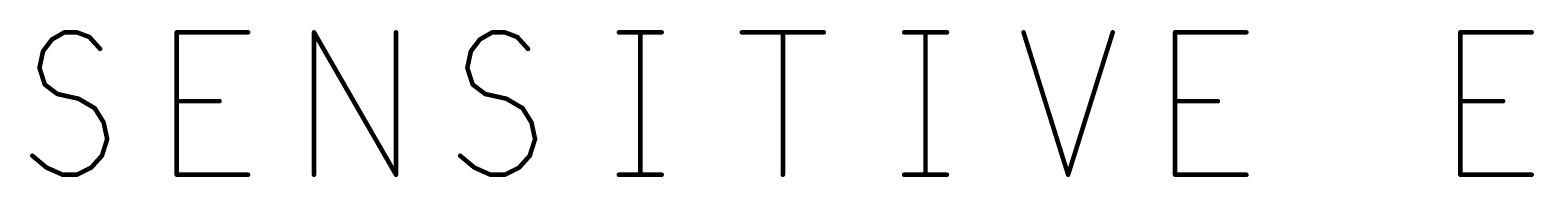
# Model space of a CAD drawing. Extents: x -18 to 16.1, y -6.6 to 15.5.
# Drawn here: x -3.712 to -1.729, y 12.52 to 12.714 of the extents above; entities that cross this region are included whole.
import ezdxf

# ---------------------------------------------------------------- set-up
doc = ezdxf.new("R2010")
doc.units = 0
doc.layers.get('0').update_dxf_attribs({"linetype": 'CONTINUOUS'})
doc.layers.add('FAB', color=13, linetype='CONTINUOUS')

# ---------------------------------------------------------------- blocks, each defined once
blk = doc.blocks.new('ROUND_1')
at = {"const_width": 0.003}
blk.add_lwpolyline([(-0.0015, 0, 1), (0.0015, 0, 1)], format="xyb", close=True, dxfattribs=at)

msp = doc.modelspace()

# ---------------------------------------------------------------- linework, layer by layer
at = {"layer": 'FAB', "const_width": 0.006}
for points in [[(-3.6829, 12.7013), (-3.6665, 12.7107)], [(-3.6665, 12.7107), (-3.65, 12.7107)], [(-3.65, 12.7107), (-3.6336, 12.7045)], [(-3.6336, 12.7045), (-3.6194, 12.6888)], [(-3.5184, 12.5227), (-3.5184, 12.7107)], [(-3.5184, 12.7107), (-3.4244, 12.7107)], [(-3.3375, 12.5227), (-3.3375, 12.7107)], [(-3.3375, 12.7107), (-3.2294, 12.5227)], [(-3.2294, 12.5227), (-3.2294, 12.7107)], [(-3.1189, 12.7013), (-3.1025, 12.7107)], [(-3.1025, 12.7107), (-3.086, 12.7107)], [(-3.086, 12.7107), (-3.0696, 12.7045)], [(-3.0696, 12.7045), (-3.0554, 12.6888)], [(-2.9356, 12.7107), (-2.8792, 12.7107)], [(-2.9074, 12.7107), (-2.9074, 12.5227)], [(-2.7735, 12.7107), (-2.6654, 12.7107)], [(-2.7194, 12.7107), (-2.7194, 12.5227)], [(-2.5596, 12.7107), (-2.5032, 12.7107)], [(-2.5314, 12.7107), (-2.5314, 12.5227)], [(-2.4022, 12.7107), (-2.3434, 12.5227)], [(-2.3434, 12.5227), (-2.2846, 12.7107)], [(-2.2024, 12.5227), (-2.2024, 12.7107)], [(-2.2024, 12.7107), (-2.1084, 12.7107)], [(-1.8264, 12.5227), (-1.8264, 12.7107)], [(-1.8264, 12.7107), (-1.7324, 12.7107)], [(-3.6994, 12.6637), (-3.6947, 12.6857)], [(-3.6947, 12.6857), (-3.6829, 12.7013)], [(-3.1354, 12.6637), (-3.1307, 12.6857)], [(-3.1307, 12.6857), (-3.1189, 12.7013)], [(-3.6923, 12.6418), (-3.6994, 12.6637)], [(-3.1283, 12.6418), (-3.1354, 12.6637)], [(-3.6759, 12.6293), (-3.6923, 12.6418)], [(-3.6477, 12.623), (-3.6759, 12.6293)], [(-3.1119, 12.6293), (-3.1283, 12.6418)], [(-3.0837, 12.623), (-3.1119, 12.6293)], [(-3.6265, 12.6105), (-3.6477, 12.623)], [(-3.6148, 12.5917), (-3.6265, 12.6105)], [(-3.462, 12.6199), (-3.5184, 12.6199)], [(-3.0625, 12.6105), (-3.0837, 12.623)], [(-3.0508, 12.5917), (-3.0625, 12.6105)], [(-2.146, 12.6199), (-2.2024, 12.6199)], [(-1.77, 12.6199), (-1.8264, 12.6199)], [(-3.6101, 12.5697), (-3.6148, 12.5917)], [(-3.0461, 12.5697), (-3.0508, 12.5917)], [(-3.6171, 12.5478), (-3.6101, 12.5697)], [(-3.0531, 12.5478), (-3.0461, 12.5697)], [(-3.7088, 12.5478), (-3.69, 12.5321)], [(-3.6312, 12.5321), (-3.6171, 12.5478)], [(-3.1448, 12.5478), (-3.126, 12.5321)], [(-3.0672, 12.5321), (-3.0531, 12.5478)], [(-3.69, 12.5321), (-3.6688, 12.5227)], [(-3.65, 12.5227), (-3.6312, 12.5321)], [(-3.126, 12.5321), (-3.1048, 12.5227)], [(-3.086, 12.5227), (-3.0672, 12.5321)], [(-3.6688, 12.5227), (-3.65, 12.5227)], [(-3.4244, 12.5227), (-3.5184, 12.5227)], [(-3.1048, 12.5227), (-3.086, 12.5227)], [(-2.9356, 12.5227), (-2.8792, 12.5227)], [(-2.5596, 12.5227), (-2.5032, 12.5227)], [(-2.1084, 12.5227), (-2.2024, 12.5227)], [(-1.7324, 12.5227), (-1.8264, 12.5227)]]:
    msp.add_lwpolyline(points, dxfattribs=at)

# ---------------------------------------------------------------- block references
at = {"layer": 'FAB'}
for p in [(-3.6665, 12.7107), (-3.6665, 12.7107), (-3.65, 12.7107), (-3.65, 12.7107), (-3.6336, 12.7045), (-3.6336, 12.7045), (-3.5184, 12.7107), (-3.5184, 12.7107), (-3.4244, 12.7107), (-3.3375, 12.7107), (-3.3375, 12.7107), (-3.2294, 12.7107), (-3.1025, 12.7107), (-3.1025, 12.7107), (-3.086, 12.7107), (-3.086, 12.7107), (-3.0696, 12.7045), (-3.0696, 12.7045), (-2.9356, 12.7107), (-2.9074, 12.7107), (-2.8792, 12.7107), (-2.7735, 12.7107), (-2.7194, 12.7107), (-2.6654, 12.7107), (-2.5596, 12.7107), (-2.5314, 12.7107), (-2.5032, 12.7107), (-2.4022, 12.7107), (-2.2846, 12.7107), (-2.2024, 12.7107), (-2.2024, 12.7107), (-2.1084, 12.7107), (-1.8264, 12.7107), (-1.8264, 12.7107), (-1.7324, 12.7107), (-3.6947, 12.6857), (-3.6947, 12.6857), (-3.6829, 12.7013), (-3.6829, 12.7013), (-3.6194, 12.6888), (-3.1307, 12.6857), (-3.1307, 12.6857), (-3.1189, 12.7013), (-3.1189, 12.7013), (-3.0554, 12.6888), (-3.6994, 12.6637), (-3.6994, 12.6637), (-3.1354, 12.6637), (-3.1354, 12.6637), (-3.6923, 12.6418), (-3.6923, 12.6418), (-3.6759, 12.6293), (-3.6759, 12.6293), (-3.1283, 12.6418), (-3.1283, 12.6418), (-3.1119, 12.6293), (-3.1119, 12.6293), (-3.6477, 12.623), (-3.6477, 12.623), (-3.6265, 12.6105), (-3.6265, 12.6105), (-3.5184, 12.6199), (-3.462, 12.6199), (-3.0837, 12.623), (-3.0837, 12.623), (-3.0625, 12.6105), (-3.0625, 12.6105), (-2.2024, 12.6199), (-2.146, 12.6199), (-1.8264, 12.6199), (-1.77, 12.6199), (-3.6148, 12.5917), (-3.6148, 12.5917), (-3.0508, 12.5917), (-3.0508, 12.5917), (-3.6101, 12.5697), (-3.6101, 12.5697), (-3.0461, 12.5697), (-3.0461, 12.5697), (-3.7088, 12.5478), (-3.6171, 12.5478), (-3.6171, 12.5478), (-3.1448, 12.5478), (-3.0531, 12.5478), (-3.0531, 12.5478), (-3.69, 12.5321), (-3.69, 12.5321), (-3.6312, 12.5321), (-3.6312, 12.5321), (-3.126, 12.5321), (-3.126, 12.5321), (-3.0672, 12.5321), (-3.0672, 12.5321), (-3.6688, 12.5227), (-3.6688, 12.5227), (-3.65, 12.5227), (-3.65, 12.5227), (-3.5184, 12.5227), (-3.5184, 12.5227), (-3.4244, 12.5227), (-3.3375, 12.5227), (-3.2294, 12.5227), (-3.2294, 12.5227), (-3.1048, 12.5227), (-3.1048, 12.5227), (-3.086, 12.5227), (-3.086, 12.5227), (-2.9356, 12.5227), (-2.9074, 12.5227), (-2.8792, 12.5227), (-2.7194, 12.5227), (-2.5596, 12.5227), (-2.5314, 12.5227), (-2.5032, 12.5227), (-2.3434, 12.5227), (-2.3434, 12.5227), (-2.2024, 12.5227), (-2.2024, 12.5227), (-2.1084, 12.5227), (-1.8264, 12.5227), (-1.8264, 12.5227), (-1.7324, 12.5227)]:
    msp.add_blockref('ROUND_1', p, dxfattribs=at)

doc.saveas('drawing.dxf')
